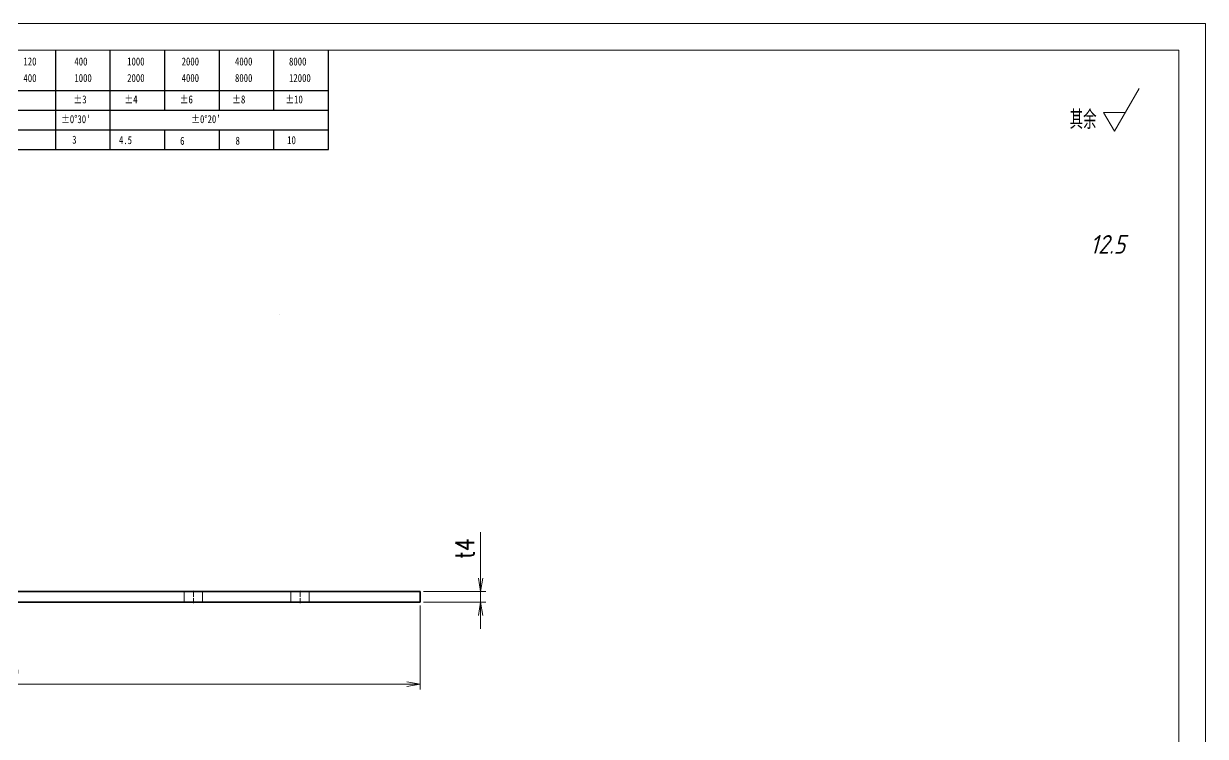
# Model space of a CAD drawing. Header units: millimetres. Extents: x -49572 to 104182, y -50696 to 51993.
# Drawn here: x -47628 to -47184.9, y 51363.9 to 51631.2 of the extents above; entities that cross this region are included whole.
import ezdxf
from ezdxf.enums import TextEntityAlignment as Align

# ---------------------------------------------------------------- set-up
doc = ezdxf.new("R2010")
doc.units = ezdxf.units.MM
doc.header["$LTSCALE"] = 0.5
for name, pattern in [('DASHDOT', [18.5, 12, -3, 0.5, -3]), ('DASHED', [15, 12, -3]), ('DOT2', [0.125, 0, -0.125])]:
    doc.linetypes.add(name, pattern=pattern)
doc.layers.add('图\\M+19E79\\M+195B6\\M+18E9A', color=7, linetype='Continuous')
for name, color, linetype, lineweight in [('图框', 7, 'Continuous', 18), ('标注线', 3, 'Continuous', 18), ('细实线', 3, 'Continuous', 18)]:
    doc.layers.add(name, color=color, linetype=linetype, lineweight=lineweight)
doc.layers.add('打印', color=7, linetype='Continuous', lineweight=15, plot=False)
doc.layers.add('打印-禁用', color=7, linetype='Continuous', lineweight=15, plot=False)
doc.styles.add('DIM', font='romans.shx', dxfattribs={"width": 0.8, "bigfont": 'bigfont.shx'})
doc.styles.add('国标', font='simfang.ttf', dxfattribs={"width": 0.8})
doc.styles.add('机械长仿宋', font='gbenor.shx', dxfattribs={"height": 1, "bigfont": 'gbcbig.shx'})
doc.dimstyles.new('DEH 1-2$0', dxfattribs={"dimscale": 2, "dimtxt": 3.5, "dimasz": 2.5, "dimexe": 1, "dimexo": 0.625, "dimgap": 1.2, "dimtad": 1, "dimdsep": 46, "dimtxsty": 'DIM', "dimblk": 'OPEN', "dimcen": 0, "dimclrd": 8, "dimclre": 8, "dimclrt": 2, "dimazin": 2, "dimtfac": 0.5, "dimtmove": 0, "dimatfit": 3, "dimldrblk": 'OPEN', "dimfxl": 0, "dimtolj": 2, "dimlwd": 13, "dimlwe": 13, "dimarcsym": 0})

# ---------------------------------------------------------------- blocks, each defined once
blk = doc.blocks.new('GZDEH零件A3图框V01版')
at = {"layer": '图\\M+19E79\\M+195B6\\M+18E9A', "color": 9}
for p, q in [((3061.98, -1561.98), (3061.98, -1554.46)), ((3072.2, -1561.98), (3072.2, -1554.46)), ((3082.42, -1561.98), (3082.42, -1554.46)), ((3092.64, -1561.98), (3092.64, -1554.46)), ((3102.86, -1561.98), (3102.86, -1554.46)), ((3113.09, -1573.08), (3113.09, -1554.46)), ((2996.09, -1561.98), (3113.09, -1561.98)), ((3061.98, -1573.08), (3061.98, -1561.98)), ((3072.2, -1573.08), (3072.2, -1561.98)), ((3082.42, -1565.68), (3082.42, -1561.98)), ((3092.64, -1565.68), (3092.64, -1561.98)), ((3102.86, -1565.68), (3102.86, -1561.98)), ((2996.09, -1565.68), (3113.09, -1565.68)), ((2996.09, -1569.38), (3113.09, -1569.38)), ((3082.42, -1573.08), (3082.42, -1569.48)), ((3092.64, -1573.08), (3092.64, -1569.38)), ((3102.86, -1573.08), (3102.86, -1569.38)), ((2990.09, -1573.08), (3113.09, -1573.08))]:
    blk.add_line(p, q, dxfattribs=at)
at = {"layer": '图框', "linetype": 'Continuous'}
for p, q in [((3272.49, -1554.46), (2882.49, -1554.46)), ((3272.49, -1832.96), (3272.49, -1554.46))]:
    blk.add_line(p, q, dxfattribs=at)
at = {"layer": '打印-禁用', "linetype": 'Continuous'}
for p, q in [((3277.49, -1549.46), (2857.49, -1549.46)), ((3277.49, -1846.46), (3277.49, -1549.46))]:
    blk.add_line(p, q, dxfattribs=at)
at = {"layer": '图\\M+19E79\\M+195B6\\M+18E9A', "color": 9, "style": '国标', "width": 0.8}
for s, p in [('120', (3055.91, -1557.31)), ('400', (3065.46, -1557.31)), ('1000', (3075.36, -1557.31)), ('2000', (3085.57, -1557.31)), ('4000', (3095.57, -1557.31)), ('8000', (3105.7, -1557.31)), ('400', (3055.91, -1560.41)), ('1000', (3065.46, -1560.41)), ('2000', (3075.36, -1560.41)), ('4000', (3085.57, -1560.41)), ('8000', (3095.57, -1560.41)), ('12000', (3105.7, -1560.41)), ('±3', (3065.3, -1564.42)), ('±4', (3074.85, -1564.42)), ('±6', (3085.22, -1564.42)), ('±8', (3095.06, -1564.42)), ('±10', (3105.02, -1564.42)), ("±0%%D30'", (3062.98, -1568.12)), ("±0%%D20'", (3087.38, -1568.12)), ('3', (3065.05, -1571.98)), ('4.5', (3073.82, -1572.05)), ('6', (3085.28, -1572.19)), ('8', (3095.68, -1572.15)), ('10', (3105.36, -1572.06))]:
    blk.add_text(s, height=1.5, dxfattribs=at).set_placement(p)
blk = doc.blocks.new('DEH A3')
at = {"layer": '图框'}
blk.add_blockref('GZDEH零件A3图框V01版', (-2857.49, 1846.46), dxfattribs=at)
blk = doc.blocks.new('FINISHER_TR')
at = {"layer": '标注线'}
for p, q in [((0, 0), (4.62, 8)), ((-2.02, 3.5), (0, 0)), ((2.02, 3.5), (-2.02, 3.5))]:
    blk.add_line(p, q, dxfattribs=at)
at = {"layer": '标注线', "color": 2, "style": '机械长仿宋', "oblique": 15}
blk.add_attdef('0.0', text='', height=3.5, dxfattribs=at).set_placement((2.03, -24.04), align=Align.BOTTOM_RIGHT)
blk = doc.blocks.new('其余12.5')
at = {"layer": '标注线'}
blk.add_blockref('FINISHER_TR', (0, 0), dxfattribs=at).add_auto_attribs({'0.0': '12.5'})
at = {"layer": '标注线', "color": 7, "linetype": 'DOT2', "style": '机械长仿宋'}
blk.add_text('其余', height=3.5, dxfattribs=at).set_placement((-8.38, 0.4))
blk = doc.blocks.new('_Open')
at = {"color": 0, "linetype": 'ByBlock', "lineweight": -2}
for p, q in [((-1, 0.167), (0, 0)), ((-1, -0.167), (0, 0)), ((0, 0), (-1, 0))]:
    blk.add_line(p, q, dxfattribs=at)
blk = doc.blocks.new('*D323')
at = {"layer": 'Defpoints', "color": 0, "transparency": 16777216}
for p in [(-47794.36, 51452.49), (-47479.36, 51414.28), (-47479.36, 51383.47)]:
    blk.add_point(p, dxfattribs=at)
at = {"layer": '标注线', "color": 8, "lineweight": 13, "transparency": 16777216}
for p, q in [((-47794.36, 51451.24), (-47794.36, 51381.47)), ((-47479.36, 51413.03), (-47479.36, 51381.47)), ((-47789.36, 51383.47), (-47484.36, 51383.47))]:
    blk.add_line(p, q, dxfattribs=at)
at = {"layer": '标注线', "color": 8, "lineweight": 13, "transparency": 16777216, "xscale": 5, "yscale": 5, "zscale": 5, "rotation": 180}
blk.add_blockref('_Open', (-47794.36, 51383.47), dxfattribs=at)
at = {"layer": '标注线', "color": 8, "lineweight": 13, "transparency": 16777216, "xscale": 5, "yscale": 5, "zscale": 5}
blk.add_blockref('_Open', (-47479.36, 51383.47), dxfattribs=at)
at = {"layer": '标注线', "color": 2, "transparency": 16777216, "insert": (-47636.86, 51389.37), "char_height": 7, "attachment_point": 5, "style": 'DIM'}
blk.add_mtext('\\A2;315', dxfattribs=at)
blk = doc.blocks.new('*D325')
at = {"layer": 'Defpoints', "color": 0, "transparency": 16777216}
for p in [(-47479.36, 51418.28), (-47456.68, 51418.28), (-47479.36, 51414.28)]:
    blk.add_point(p, dxfattribs=at)
at = {"layer": '标注线', "color": 8, "lineweight": 13, "transparency": 16777216}
for p, q in [((-47456.68, 51423.28), (-47456.68, 51440.55)), ((-47478.11, 51418.28), (-47454.68, 51418.28)), ((-47456.68, 51414.28), (-47456.68, 51418.28)), ((-47478.11, 51414.28), (-47454.68, 51414.28)), ((-47456.68, 51409.28), (-47456.68, 51404.28))]:
    blk.add_line(p, q, dxfattribs=at)
at = {"layer": '标注线', "color": 8, "lineweight": 13, "transparency": 16777216, "xscale": 5, "yscale": 5, "zscale": 5}
for p, rotation in [((-47456.68, 51418.28), 270), ((-47456.68, 51414.28), 90)]:
    blk.add_blockref('_Open', p, dxfattribs=dict(at, rotation=rotation))
at = {"layer": '标注线', "color": 2, "transparency": 16777216, "insert": (-47462.58, 51434.41), "char_height": 7, "attachment_point": 5, "rotation": 90, "style": 'DIM'}
blk.add_mtext('\\A2;{\\Fromans,bigfont|c134;t}4', dxfattribs=at)

msp = doc.modelspace()

# ---------------------------------------------------------------- linework, layer by layer
at = {"color": 7, "lineweight": 35}
for p, q in [((-47479.363, 51418.278), (-47787.963, 51418.278)), ((-47787.963, 51414.278), (-47479.363, 51414.278))]:
    msp.add_line(p, q, dxfattribs=at)
at = {"color": 1, "linetype": 'DASHED', "lineweight": 13, "ltscale": 0.1}
for p, q in [((-47567.819, 51414.278), (-47567.819, 51418.278)), ((-47567.819, 51414.278), (-47567.819, 51418.278)), ((-47560.907, 51414.278), (-47560.907, 51418.278)), ((-47560.907, 51414.278), (-47560.907, 51418.278)), ((-47527.819, 51414.278), (-47527.819, 51418.278)), ((-47527.819, 51414.278), (-47527.819, 51418.278)), ((-47520.907, 51414.278), (-47520.907, 51418.278)), ((-47520.907, 51414.278), (-47520.907, 51418.278))]:
    msp.add_line(p, q, dxfattribs=at)
at = {"color": 2, "linetype": 'DASHDOT', "lineweight": 13, "ltscale": 0.12}
for p, q in [((-47564.363, 51413.878), (-47564.363, 51418.678)), ((-47524.363, 51413.878), (-47524.363, 51418.678))]:
    msp.add_line(p, q, dxfattribs=at)
at = {"color": 7, "lineweight": 35, "ltscale": 0.1}
msp.add_line((-47479.363, 51414.278), (-47479.363, 51418.278), dxfattribs=at)
at = {"layer": '打印'}
msp.add_lwpolyline([(-48024.93, 51631.244), (-47184.93, 51631.244), (-47184.93, 51037.244), (-48024.93, 51037.244)], close=True, dxfattribs=at)
at = {"layer": '细实线', "ltscale": 2.48512e-05}
msp.add_line((-47532.092, 51522.294), (-47532.092, 51522.292), dxfattribs=at)

# ---------------------------------------------------------------- block references
at = {"layer": '图框', "xscale": 2, "yscale": 2, "zscale": 2}
msp.add_blockref('DEH A3', (-48024.93, 51037.244), dxfattribs=at)
at = {"layer": '标注线', "xscale": 2, "yscale": 2, "zscale": 2}
msp.add_blockref('其余12.5', (-47219.043, 51590.929), dxfattribs=at)

# ---------------------------------------------------------------- dimensions: what is measured, and where the dimension line sits
at = {"layer": '标注线'}
dim = msp.add_linear_dim(base=(-47479.363, 51383.472), p1=(-47794.363, 51452.49), p2=(-47479.363, 51414.278), dimstyle='DEH 1-2$0', dxfattribs=at)
dim.commit()
dim.dimension.update_dxf_attribs({"geometry": '*D323', "text_midpoint": (-47636.863, 51389.372)})
dim = msp.add_linear_dim(base=(-47456.679, 51418.278), p1=(-47479.363, 51414.278), p2=(-47479.363, 51418.278), angle=90, text='{\\Fromans,bigfont|c134;t}<>', dimstyle='DEH 1-2$0', dxfattribs=at)
dim.commit()
dim.dimension.update_dxf_attribs({"geometry": '*D325', "text_midpoint": (-47462.579, 51434.412)})

doc.saveas('drawing.dxf')
